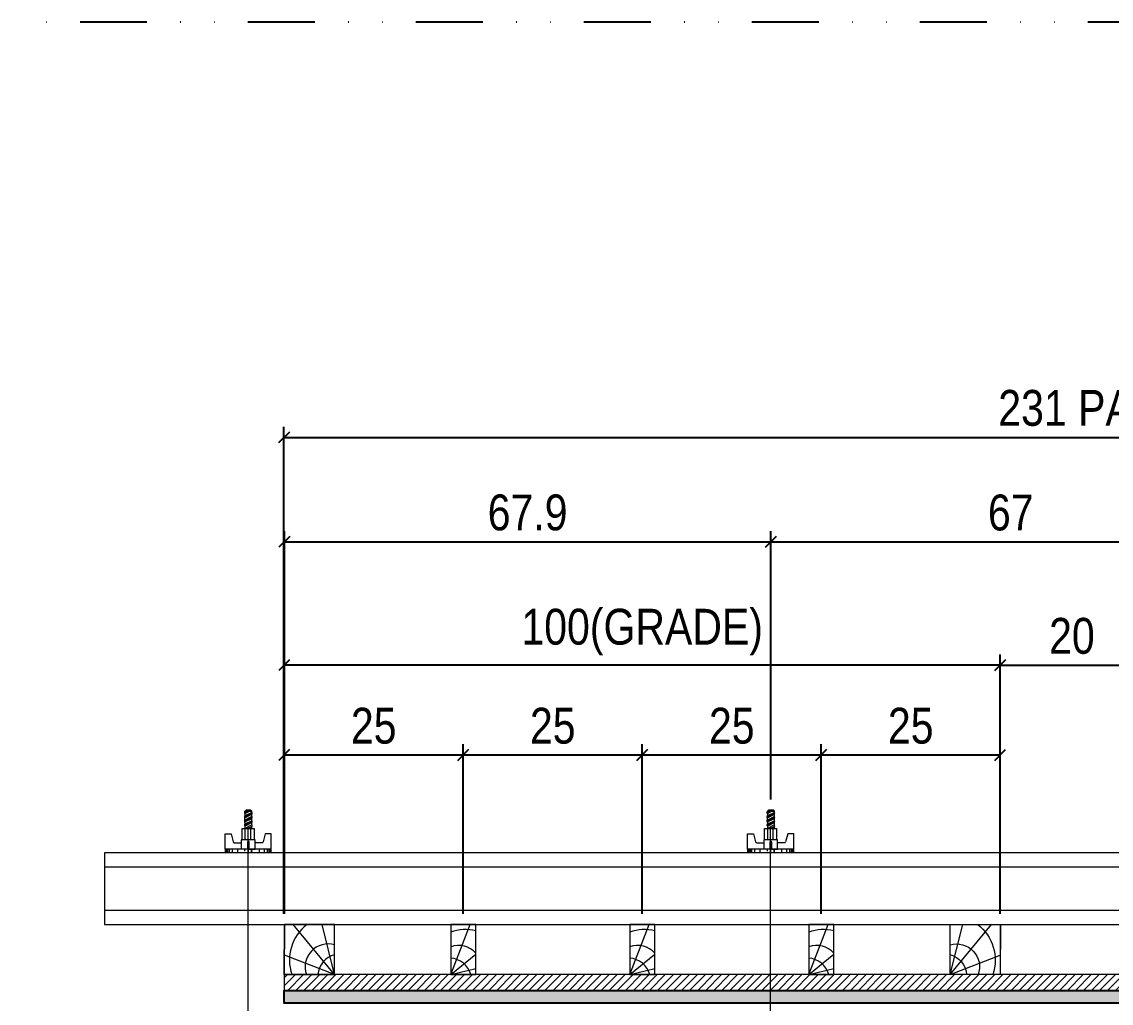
# Model space of a CAD drawing. Extents: x 13741 to 27878, y -21631 to 6985.
# Drawn here: x 19674.2 to 19878.2, y -2882.3 to -2698.6 of the extents above; entities that cross this region are included whole.
import ezdxf

# ---------------------------------------------------------------- set-up
doc = ezdxf.new("R2010")
doc.units = 0
doc.linetypes.add('DIVIDE2', pattern=[0.625, 0.25, -0.125, 0, -0.125, 0, -0.125])
for name, color, linetype in [('CHAPA', 1, 'Continuous'), ('COTA', 241, 'Continuous'), ('Nível', 160, 'Continuous')]:
    doc.layers.add(name, color=color, linetype=linetype)
for name, color, linetype, lineweight in [('Hachura', 251, 'Continuous', 9), ('Madeira', 126, 'Continuous', 18), ('Perfil Metálico', 224, 'Continuous', 18)]:
    doc.layers.add(name, color=color, linetype=linetype, lineweight=lineweight)
doc.styles.add('COTA TECNICA 2X', font='techl___.ttf', dxfattribs={"height": 10})
doc.dimstyles.new('SECAO PILAR', dxfattribs={"dimtxt": 10, "dimasz": 3, "dimexe": 3, "dimexo": 3, "dimgap": 3, "dimtad": 1, "dimdec": 1, "dimlfac": 0.5, "dimzin": 12, "dimdsep": 46, "dimtxsty": 'COTA TECNICA 2X', "dimblk1": 'OBLIQUE', "dimblk2": 'OBLIQUE', "dimsah": 1, "dimcen": 0.9, "dimclrd": 256, "dimclre": 256, "dimclrt": 256, "dimadec": 1, "dimazin": 3, "dimtfac": 1, "dimtdec": 1, "dimtmove": 0, "dimatfit": 3, "dimfxl": 1, "dimtolj": 1, "dimtzin": 12, "dimarcsym": 0})

# ---------------------------------------------------------------- blocks, each defined once
blk = doc.blocks.new('PONTALETE')
at = {"layer": 'Madeira'}
for q in [(2.71, 7), (7, 5.76), (7, 1.74)]:
    blk.add_line((0, 0), q, dxfattribs=at)
blk.add_lwpolyline([(0, 0), (7, 0), (7, 7), (0, 7)], close=True, dxfattribs=at)
for centre, radius, start, end in [((2.04, 0.06), 6.23, 37.2818, 109.0913), ((1.09, 0.9), 3.19, 343.603, 109.9847), ((-0.21, -0.78), 3.09, 14.6322, 86.0383)]:
    blk.add_arc(centre, radius, start, end, dxfattribs=at)
blk = doc.blocks.new('MEIO PONTALETE')
at = {"layer": 'Madeira'}
for q in [(2.71, 7), (3.5, 2.88), (3.5, 0.87)]:
    blk.add_line((0, 0), q, dxfattribs=at)
blk.add_lwpolyline([(0, 0), (3.5, 0), (3.5, 7), (0, 7)], close=True, dxfattribs=at)
for centre, radius, start, end in [((2.04, 0.06), 6.23, 76.4499, 109.0913), ((1.09, 0.9), 3.19, 40.9063, 109.9847), ((-0.21, -0.78), 3.09, 14.6322, 86.0383)]:
    blk.add_arc(centre, radius, start, end, dxfattribs=at)
blk = doc.blocks.new('_Oblique')
at = {"color": 0, "linetype": 'ByBlock', "lineweight": -2}
blk.add_line((-0.5, -0.5), (0.5, 0.5), dxfattribs=at)
blk = doc.blocks.new('*D415')
at = {"layer": 'COTA', "lineweight": -2, "transparency": 16777216}
for p, q in [((25184.52, -2368.19), (25184.52, -2320.81)), ((25234.54, -2368.19), (25234.54, -2320.81)), ((25184.52, -2323.81), (25234.54, -2323.81))]:
    blk.add_line(p, q, dxfattribs=at)
at = {"layer": 'Defpoints', "color": 0, "transparency": 16777216}
for p in [(25234.54, -2323.81), (25184.52, -2371.19), (25234.54, -2371.19)]:
    blk.add_point(p, dxfattribs=at)
at = {"layer": 'COTA', "lineweight": -2, "transparency": 16777216, "xscale": 3, "yscale": 3, "zscale": 3, "rotation": 180}
blk.add_blockref('_Oblique', (25184.52, -2323.81), dxfattribs=at)
at = {"layer": 'COTA', "lineweight": -2, "transparency": 16777216, "xscale": 3, "yscale": 3, "zscale": 3}
blk.add_blockref('_Oblique', (25234.54, -2323.81), dxfattribs=at)
at = {"layer": 'COTA', "transparency": 16777216, "insert": (25209.53, -2315.7), "char_height": 10, "attachment_point": 5, "style": 'COTA TECNICA 2X'}
blk.add_mtext('\\A1;25', dxfattribs=at)
blk = doc.blocks.new('*D416')
at = {"layer": 'COTA', "lineweight": -2, "transparency": 16777216}
for p, q in [((25234.54, -2368.19), (25234.54, -2320.81)), ((25284.54, -2368.19), (25284.54, -2320.81)), ((25234.54, -2323.81), (25284.54, -2323.81))]:
    blk.add_line(p, q, dxfattribs=at)
at = {"layer": 'Defpoints', "color": 0, "transparency": 16777216}
for p in [(25284.54, -2323.81), (25234.54, -2371.19), (25284.54, -2371.19)]:
    blk.add_point(p, dxfattribs=at)
at = {"layer": 'COTA', "lineweight": -2, "transparency": 16777216, "xscale": 3, "yscale": 3, "zscale": 3, "rotation": 180}
blk.add_blockref('_Oblique', (25234.54, -2323.81), dxfattribs=at)
at = {"layer": 'COTA', "lineweight": -2, "transparency": 16777216, "xscale": 3, "yscale": 3, "zscale": 3}
blk.add_blockref('_Oblique', (25284.54, -2323.81), dxfattribs=at)
at = {"layer": 'COTA', "transparency": 16777216, "insert": (25259.54, -2315.7), "char_height": 10, "attachment_point": 5, "style": 'COTA TECNICA 2X'}
blk.add_mtext('\\A1;25', dxfattribs=at)
blk = doc.blocks.new('*D417')
at = {"layer": 'COTA', "lineweight": -2, "transparency": 16777216}
for p, q in [((25284.54, -2368.19), (25284.54, -2320.81)), ((25334.54, -2368.19), (25334.54, -2320.81)), ((25284.54, -2323.81), (25334.54, -2323.81))]:
    blk.add_line(p, q, dxfattribs=at)
at = {"layer": 'Defpoints', "color": 0, "transparency": 16777216}
for p in [(25334.54, -2323.81), (25284.54, -2371.19), (25334.54, -2371.19)]:
    blk.add_point(p, dxfattribs=at)
at = {"layer": 'COTA', "lineweight": -2, "transparency": 16777216, "xscale": 3, "yscale": 3, "zscale": 3, "rotation": 180}
blk.add_blockref('_Oblique', (25284.54, -2323.81), dxfattribs=at)
at = {"layer": 'COTA', "lineweight": -2, "transparency": 16777216, "xscale": 3, "yscale": 3, "zscale": 3}
blk.add_blockref('_Oblique', (25334.54, -2323.81), dxfattribs=at)
at = {"layer": 'COTA', "transparency": 16777216, "insert": (25309.54, -2315.7), "char_height": 10, "attachment_point": 5, "style": 'COTA TECNICA 2X'}
blk.add_mtext('\\A1;25', dxfattribs=at)
blk = doc.blocks.new('*D418')
at = {"layer": 'COTA', "lineweight": -2, "transparency": 16777216}
for p, q in [((25184.52, -2368.19), (25184.52, -2295.71)), ((25384.53, -2368.17), (25384.53, -2295.71)), ((25384.53, -2298.71), (25184.52, -2298.71))]:
    blk.add_line(p, q, dxfattribs=at)
at = {"layer": 'Defpoints', "color": 0, "transparency": 16777216}
for p in [(25184.52, -2298.71), (25184.52, -2371.19), (25384.53, -2371.17)]:
    blk.add_point(p, dxfattribs=at)
at = {"layer": 'COTA', "lineweight": -2, "transparency": 16777216, "xscale": 3, "yscale": 3, "zscale": 3, "rotation": 180}
blk.add_blockref('_Oblique', (25184.52, -2298.71), dxfattribs=at)
at = {"layer": 'COTA', "lineweight": -2, "transparency": 16777216, "xscale": 3, "yscale": 3, "zscale": 3}
blk.add_blockref('_Oblique', (25384.53, -2298.71), dxfattribs=at)
at = {"layer": 'COTA', "transparency": 16777216, "insert": (25284.52, -2289.49), "char_height": 10, "attachment_point": 5, "style": 'COTA TECNICA 2X'}
blk.add_mtext('\\A1;100(GRADE)', dxfattribs=at)
blk = doc.blocks.new('*D419')
at = {"layer": 'COTA', "lineweight": -2, "transparency": 16777216}
for p, q in [((25334.54, -2368.19), (25334.54, -2320.81)), ((25384.53, -2368.13), (25384.53, -2320.81)), ((25334.54, -2323.81), (25384.53, -2323.81))]:
    blk.add_line(p, q, dxfattribs=at)
at = {"layer": 'Defpoints', "color": 0, "transparency": 16777216}
for p in [(25384.53, -2323.81), (25334.54, -2371.19), (25384.53, -2371.13)]:
    blk.add_point(p, dxfattribs=at)
at = {"layer": 'COTA', "lineweight": -2, "transparency": 16777216, "xscale": 3, "yscale": 3, "zscale": 3, "rotation": 180}
blk.add_blockref('_Oblique', (25334.54, -2323.81), dxfattribs=at)
at = {"layer": 'COTA', "lineweight": -2, "transparency": 16777216, "xscale": 3, "yscale": 3, "zscale": 3}
blk.add_blockref('_Oblique', (25384.53, -2323.81), dxfattribs=at)
at = {"layer": 'COTA', "transparency": 16777216, "insert": (25359.53, -2315.7), "char_height": 10, "attachment_point": 5, "style": 'COTA TECNICA 2X'}
blk.add_mtext('\\A1;25', dxfattribs=at)
blk = doc.blocks.new('*D449')
at = {"layer": 'COTA', "lineweight": -2, "transparency": 16777216}
for p, q in [((25384.55, -2368.16), (25384.55, -2295.71)), ((25424.57, -2368.2), (25424.57, -2295.71)), ((25384.55, -2298.71), (25424.57, -2298.71))]:
    blk.add_line(p, q, dxfattribs=at)
at = {"layer": 'Defpoints', "color": 0, "transparency": 16777216}
for p in [(25424.57, -2298.71), (25384.55, -2371.16), (25424.57, -2371.2)]:
    blk.add_point(p, dxfattribs=at)
at = {"layer": 'COTA', "lineweight": -2, "transparency": 16777216, "xscale": 3, "yscale": 3, "zscale": 3, "rotation": 180}
blk.add_blockref('_Oblique', (25384.55, -2298.71), dxfattribs=at)
at = {"layer": 'COTA', "lineweight": -2, "transparency": 16777216, "xscale": 3, "yscale": 3, "zscale": 3}
blk.add_blockref('_Oblique', (25424.57, -2298.71), dxfattribs=at)
at = {"layer": 'COTA', "transparency": 16777216, "insert": (25404.56, -2290.61), "char_height": 10, "attachment_point": 5, "style": 'COTA TECNICA 2X'}
blk.add_mtext('\\A1;20', dxfattribs=at)
blk = doc.blocks.new('C')
at = {"layer": 'Hachura', "color": 0}
for p, q in [((0, 3.22), (0, -3.22)), ((0.45, 3.22), (0, 3.22)), ((0.46, 3.16), (0, 3.16)), ((0.46, 3.05), (0, 3.05)), ((0.45, -3.23), (0.45, 3.22)), ((0.45, 3.22), (2.58, 3.22)), ((2.58, 3.22), (2.58, 2.39)), ((0.46, 2.88), (0, 2.88)), ((0, 2.75), (0, -1.16)), ((0.46, 2.65), (0, 2.65)), ((0.46, 2.23), (0, 2.23)), ((1.35, 1.94), (1.35, 0.96)), ((2.58, 2.39), (1.47, 2.09)), ((0.46, 1.51), (0, 1.51)), ((0.39, 0.49), (0.17, 0.49)), ((1.74, 0.97), (0.45, 0.97)), ((1.45, 0.1), (0.45, 0.1)), ((1.74, -0.97), (1.74, 0.97)), ((1.74, 0.97), (1.74, 0.84)), ((1.74, 0.97), (1.74, 0.84)), ((1.74, 0.84), (3.35, 0.84)), ((3.35, 0.45), (1.74, 0.45)), ((3.32, 0.84), (3.32, -0.84)), ((3.35, 0.84), (3.35, -0.84)), ((3.68, 0.45), (3.35, 0.45)), ((3.84, -0.52), (3.35, 0.45)), ((3.35, 0.06), (3.67, -0.57)), ((3.68, 0.45), (4.16, -0.52)), ((3.72, 0.5), (4.25, -0.57)), ((4.37, -0.55), (3.83, 0.53)), ((4.15, 0.45), (3.93, 0.45)), ((4.42, -0.52), (3.93, 0.45)), ((4.15, 0.45), (4.26, 0.45)), ((4.26, 0.45), (4.74, -0.52)), ((4.3, 0.5), (4.83, -0.57)), ((4.95, -0.55), (4.41, 0.53)), ((4.51, 0.45), (4.84, 0.45)), ((5, -0.52), (4.51, 0.45)), ((4.84, 0.45), (5.32, -0.52)), ((4.88, 0.5), (5.41, -0.57)), ((5.53, -0.55), (4.99, 0.53)), ((5.58, -0.52), (5.09, 0.45)), ((5.42, 0.45), (5.09, 0.45)), ((5.58, -0.52), (5.09, 0.45)), ((5.42, 0.45), (5.74, -0.19)), ((5.46, 0.5), (5.74, -0.07)), ((5.74, 0.19), (5.57, 0.53)), ((5.74, 0.32), (5.68, 0.45)), ((5.68, 0.45), (5.74, 0.45)), ((5.74, 0.45), (5.9, 0.29)), ((5.74, 0.45), (5.74, -0.52)), ((5.9, -0.36), (5.9, 0.29)), ((0.45, 0), (0, 0)), ((0.46, -1.52), (0, -1.52)), ((0.08, -0.48), (0.29, -0.48)), ((0.29, -0.48), (0.4, -0.48)), ((0.45, 0), (0.45, -0.97)), ((0.45, -0.16), (1.45, -0.16)), ((0.45, -0.65), (0.45, -0.32)), ((0.45, -3.23), (0.45, -0.65)), ((0.45, -0.97), (1.74, -0.97)), ((1.35, -1.94), (1.35, -0.97)), ((3.35, -0.32), (1.74, -0.32)), ((3.35, -0.84), (1.74, -0.84)), ((3.35, -0.07), (3.58, -0.52)), ((3.35, -0.52), (3.58, -0.52)), ((3.84, -0.52), (4.16, -0.52)), ((4.42, -0.52), (4.74, -0.52)), ((4.63, -0.52), (4.74, -0.52)), ((5, -0.52), (5.32, -0.52)), ((5.58, -0.52), (5.74, -0.52)), ((5.74, -0.52), (5.9, -0.36)), ((5.74, -0.52), (5.74, -0.52)), ((0.46, -2.23), (0, -2.23)), ((0.46, -2.65), (0, -2.65)), ((0.46, -2.88), (0, -2.88)), ((2.58, -2.39), (1.47, -2.1)), ((2.58, -3.23), (2.58, -2.39)), ((0.46, -3.05), (0, -3.05)), ((0.46, -3.16), (0, -3.16)), ((0, -3.22), (2.57, -3.22))]:
    blk.add_line(p, q, dxfattribs=at)
for centre, radius, start, end in [((1.52, 1.94), 0.161, 104.7436, 180), ((1.44, -0.03), 0.129, 272.695, 87.305), ((3.81, 0.39), 0.143, 25.5688, 154.4312), ((4.39, 0.39), 0.143, 25.5688, 154.4312), ((4.97, 0.39), 0.143, 25.5688, 154.4312), ((5.55, 0.39), 0.143, 25.5688, 154.4312), ((0.17, -0.37), 0.174, 221.744, 317.8592), ((3.71, -0.4), 0.174, 222.1408, 318.256), ((4.29, -0.4), 0.174, 222.1408, 318.256), ((4.87, -0.4), 0.174, 222.1408, 318.256), ((5.45, -0.4), 0.174, 222.1408, 318.256), ((5.61, -0.4), 0.174, 317.8592, 318.256), ((1.52, -1.94), 0.161, 180, 255.2564)]:
    blk.add_arc(centre, radius, start, end, dxfattribs=at)
blk = doc.blocks.new('*D477')
at = {"layer": 'COTA', "lineweight": -2, "transparency": 16777216}
for p, q in [((25184.57, -2368.16), (25184.57, -2261.26)), ((25320.47, -2336.2), (25320.47, -2261.26)), ((25184.57, -2264.26), (25320.47, -2264.26))]:
    blk.add_line(p, q, dxfattribs=at)
at = {"layer": 'Defpoints', "color": 0, "transparency": 16777216}
for p in [(25320.47, -2264.26), (25320.47, -2339.2), (25184.57, -2371.16)]:
    blk.add_point(p, dxfattribs=at)
at = {"layer": 'COTA', "lineweight": -2, "transparency": 16777216, "xscale": 3, "yscale": 3, "zscale": 3, "rotation": 180}
blk.add_blockref('_Oblique', (25184.57, -2264.26), dxfattribs=at)
at = {"layer": 'COTA', "lineweight": -2, "transparency": 16777216, "xscale": 3, "yscale": 3, "zscale": 3}
blk.add_blockref('_Oblique', (25320.47, -2264.26), dxfattribs=at)
at = {"layer": 'COTA', "transparency": 16777216, "insert": (25252.52, -2256.13), "char_height": 10, "attachment_point": 5, "style": 'COTA TECNICA 2X'}
blk.add_mtext('\\A1;67.9', dxfattribs=at)
blk = doc.blocks.new('*D478')
at = {"layer": 'COTA', "lineweight": -2, "transparency": 16777216}
for p, q in [((25320.47, -2336.2), (25320.47, -2261.26)), ((25454.47, -2336.2), (25454.47, -2261.26)), ((25320.47, -2264.26), (25454.47, -2264.26))]:
    blk.add_line(p, q, dxfattribs=at)
at = {"layer": 'Defpoints', "color": 0, "transparency": 16777216}
for p in [(25454.47, -2264.26), (25320.47, -2339.2), (25454.47, -2339.2)]:
    blk.add_point(p, dxfattribs=at)
at = {"layer": 'COTA', "lineweight": -2, "transparency": 16777216, "xscale": 3, "yscale": 3, "zscale": 3, "rotation": 180}
blk.add_blockref('_Oblique', (25320.47, -2264.26), dxfattribs=at)
at = {"layer": 'COTA', "lineweight": -2, "transparency": 16777216, "xscale": 3, "yscale": 3, "zscale": 3}
blk.add_blockref('_Oblique', (25454.47, -2264.26), dxfattribs=at)
at = {"layer": 'COTA', "transparency": 16777216, "insert": (25387.47, -2256.16), "char_height": 10, "attachment_point": 5, "style": 'COTA TECNICA 2X'}
blk.add_mtext('\\A1;67', dxfattribs=at)
blk = doc.blocks.new('*D483')
at = {"layer": 'COTA', "lineweight": -2, "transparency": 16777216}
for p, q in [((25184.46, -2368.2), (25184.46, -2232.16)), ((25646.55, -2324.98), (25646.55, -2232.16)), ((25184.46, -2235.16), (25646.55, -2235.16))]:
    blk.add_line(p, q, dxfattribs=at)
at = {"layer": 'Defpoints', "color": 0, "transparency": 16777216}
for p in [(25646.55, -2235.16), (25646.55, -2327.98), (25184.46, -2371.2)]:
    blk.add_point(p, dxfattribs=at)
at = {"layer": 'COTA', "lineweight": -2, "transparency": 16777216, "xscale": 3, "yscale": 3, "zscale": 3, "rotation": 180}
blk.add_blockref('_Oblique', (25184.46, -2235.16), dxfattribs=at)
at = {"layer": 'COTA', "lineweight": -2, "transparency": 16777216, "xscale": 3, "yscale": 3, "zscale": 3}
blk.add_blockref('_Oblique', (25646.55, -2235.16), dxfattribs=at)
at = {"layer": 'COTA', "transparency": 16777216, "insert": (25415.5, -2226.94), "char_height": 10, "attachment_point": 5, "style": 'COTA TECNICA 2X'}
blk.add_mtext('\\A1;231 PAINEL', dxfattribs=at)
blk = doc.blocks.new('A$C158c4ecb')
at = {"layer": 'Hachura'}
h = blk.add_hatch(dxfattribs=at)
h.set_pattern_fill('ANSI31', color=256, scale=0.5, angle=360, style=0)
h.set_pattern_definition([(45, (7214.9606, 2008.2292), (-1.122532, 1.122532), [])])
h.paths.add_polyline_path([(498.22, 202.59), (498.22, 206.99), (50.22, 207.03), (50.22, 202.59)])
h = blk.add_hatch(color=256, dxfattribs=at)
h.dxf.hatch_style = 1
h.paths.add_polyline_path([(512.22, 198.99), (512.22, 202.59), (50.22, 202.59), (50.22, 198.99)])
at = {"layer": 'CHAPA'}
blk.add_lwpolyline([(512.22, 198.99), (50.22, 198.99), (50.22, 202.59), (512.22, 202.59)], close=True, dxfattribs=at)
at = {"layer": 'Hachura'}
for p, q in [((40.12, 108.25), (40.13, 248.13)), ((186.06, 108.25), (186.07, 248.13))]:
    blk.add_line(p, q, dxfattribs=at)
blk.add_lwpolyline([(50.22, 202.59), (498.22, 202.59), (498.22, 206.99), (50.22, 206.99)], close=True, dxfattribs=at)
at = {"layer": 'Madeira'}
blk.add_lwpolyline([(50.22, 206.98), (50.23, 220.98), (250.22, 220.98), (250.21, 206.98)], close=True, dxfattribs=at)
at = {"layer": 'Perfil Metálico'}
for points in [[(0, 240.99), (0, 220.99), (504.21, 220.99), (504.21, 240.99)], [(504.21, 224.99), (504.21, 236.99), (0, 236.99), (0, 224.99)]]:
    blk.add_lwpolyline(points, close=True, dxfattribs=at)
at = {"layer": 'Hachura', "linetype": 'Continuous', "xscale": 2, "yscale": 2, "zscale": 2, "rotation": 90.00000000000001}
for p in [(40.12, 241.13), (186.06, 241.13)]:
    blk.add_blockref('C', p, dxfattribs=at)
at = {"layer": 'Madeira'}
for name, p, xscale, yscale, zscale, rotation in [('PONTALETE', (64.22, 206.98), 2, 2, 2, 89.93708930310329), ('MEIO PONTALETE', (96.72, 206.98), 1.999999997962732, 1.999999997962732, 1.999999997962732, 359.9370893031033), ('MEIO PONTALETE', (146.72, 206.98), 1.999999997962732, 1.999999997962732, 1.999999997962732, 359.9370893031033), ('MEIO PONTALETE', (196.72, 206.98), 1.999999997962732, 1.999999997962732, 1.999999997962732, 359.9370893031033), ('PONTALETE', (236.21, 207), -2, 2, 2, 269.9370893031033)]:
    blk.add_blockref(name, p, dxfattribs=dict(at, xscale=xscale, yscale=yscale, zscale=zscale, rotation=rotation))
at = {"layer": 'COTA'}
for base, p1, p2, text, picture, middle, set_off in [((512.2152, 356.9834), (50.1206, 220.9398), (512.2152, 264.1589), '<> PAINEL', '*D483', (281.1679, 365.2027), (-25134.337, 2592.1387)), ((50.18, 293.43), (250.19, 220.97), (50.18, 220.95), '<>(GRADE)', '*D418', (150.19, 302.65), (-25134.34, 2592.14))]:
    dim = blk.add_linear_dim(base=base, p1=p1, p2=p2, text=text, dimstyle='SECAO PILAR', dxfattribs=at)
    dim.commit()
    dim.dimension.update_dxf_attribs({"geometry": picture, "text_midpoint": middle, "insert": set_off})
for base, p1, p2, picture, middle, set_off in [((186.1302, 327.8769), (50.2306, 220.9822), (186.1302, 252.9348), '*D477', (118.1804, 336.0085), (-25134.337, 2592.1387)), ((290.24, 293.43), (250.21, 220.98), (290.24, 220.94), '*D449', (270.22, 301.53), (-25134.34, 2592.14)), ((100.2, 268.33), (50.18, 220.95), (100.2, 220.95), '*D415', (75.19, 276.44), (-25134.34, 2592.14)), ((150.2, 268.33), (100.2, 220.95), (150.2, 220.95), '*D416', (125.2, 276.44), (-25134.34, 2592.14)), ((200.2, 268.33), (150.2, 220.95), (200.2, 220.95), '*D417', (175.2, 276.44), (-25134.34, 2592.14)), ((250.19, 268.33), (200.2, 220.95), (250.19, 221.01), '*D419', (225.2, 276.44), (-25134.34, 2592.14))]:
    dim = blk.add_linear_dim(base=base, p1=p1, p2=p2, dimstyle='SECAO PILAR', dxfattribs=at)
    dim.commit()
    dim.dimension.update_dxf_attribs({"geometry": picture, "text_midpoint": middle, "insert": set_off})
dim = blk.add_linear_dim(base=(320.13, 327.88), p1=(186.13, 252.93), p2=(320.13, 252.93), dimstyle='SECAO PILAR', override={"dimtmove": 1}, dxfattribs=at)
dim.commit()
dim.dimension.update_dxf_attribs({"geometry": '*D478', "text_midpoint": (253.13, 335.98), "insert": (-25134.34, 2592.14)})

msp = doc.modelspace()

# ---------------------------------------------------------------- linework, layer by layer
at = {"layer": 'Nível', "color": 4, "linetype": 'DIVIDE2', "ltscale": 50}
msp.add_line((13741.09, -2698.59), (21531.15, -2698.59), dxfattribs=at)

# ---------------------------------------------------------------- block references
at = {"xscale": 0.6702271855752256, "yscale": 0.6702271855752256, "zscale": 0.6702271855752256}
msp.add_blockref('A$C158c4ecb', (19689.73, -3015.68), dxfattribs=at)

doc.saveas('drawing.dxf')
